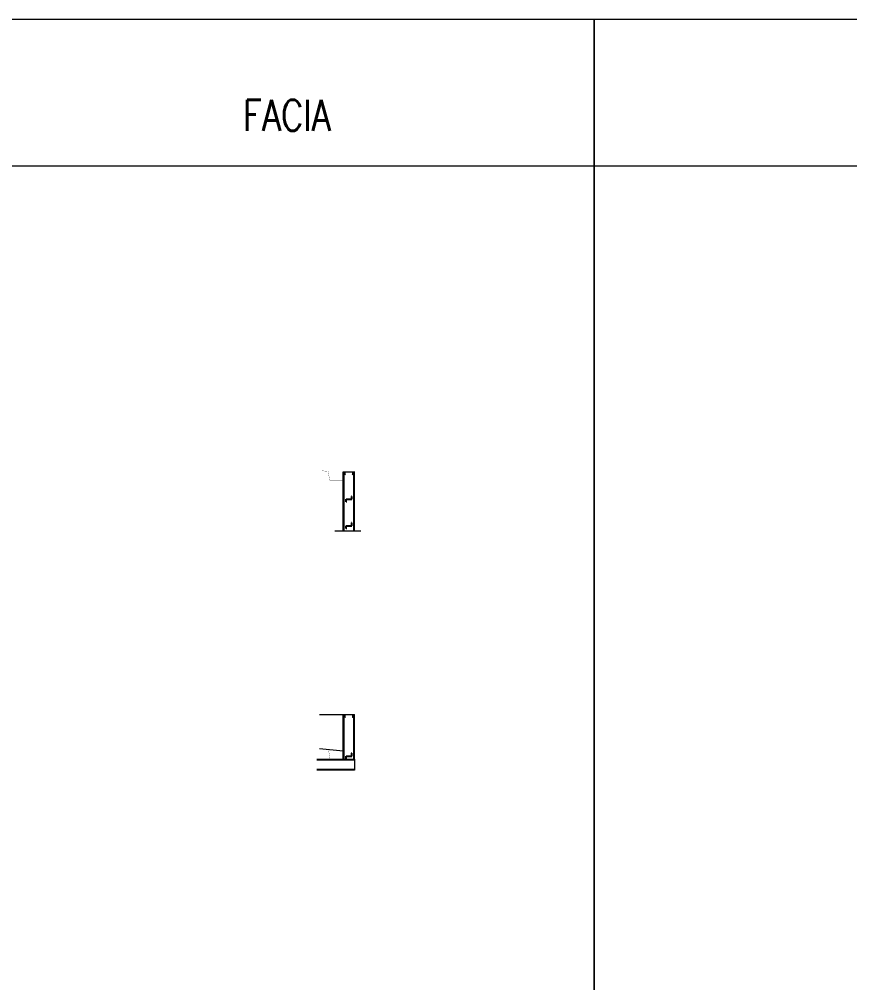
# Model space of a CAD drawing. Header units: millimetres. Extents: x 68421 to 1479662, y -51504 to 144751.
# Drawn here: x 329555 to 361851, y 107279 to 144751 of the extents above; entities that cross this region are included whole.
import ezdxf

# ---------------------------------------------------------------- set-up
doc = ezdxf.new("R2010")
doc.units = ezdxf.units.MM
doc.header["$LTSCALE"] = 0.35
doc.header["$MEASUREMENT"] = 0
doc.linetypes.add('CONTIN', pattern=[0, 0, 0])
doc.layers.get('0').update_dxf_attribs({"linetype": 'CONTIN'})
doc.styles.add('SIMPLEX', font='simplex.shx', dxfattribs={"width": 0.8})

# ---------------------------------------------------------------- blocks, each defined once
blk = doc.blocks.new('ZCOL')
for p, q in [((10.2, 0), (0, 0)), ((0, 0), (0, -25.4)), ((10.2, -2.5), (10.2, 0)), ((-10.2, -25.4), (-10.2, -22.9)), ((0, -25.4), (-10.2, -25.4))]:
    blk.add_line(p, q)

msp = doc.modelspace()

# ---------------------------------------------------------------- linework, layer by layer
at = {"lineweight": 0}
for p, q in [((342153.93605, 124858.21685), (342153.93605, 127155.0606)), ((342153.93605, 124858.21685), (342153.93605, 127155.0606)), ((342173.06518, 127155.61681), (342173.06647, 124858.21685)), ((342173.06518, 127155.61681), (342173.06647, 124858.21685)), ((342173.06615, 124858.21685), (342173.06618, 127155.0606)), ((342173.06615, 124858.21685), (342173.06618, 127155.0606)), ((342553.06534, 127155.61691), (342553.06663, 124858.21685)), ((342553.06534, 127155.61691), (342553.06663, 124858.21685)), ((342586.32442, 124858.21685), (342586.32442, 127155.61681)), ((342586.32442, 124858.21685), (342586.32442, 127155.0606)), ((342153.93605, 115968.8575), (342153.93605, 117708.16628)), ((342153.93605, 115968.8575), (342153.93605, 117708.16628)), ((342173.06518, 117708.72249), (342173.06615, 115968.81419)), ((342173.06518, 117708.72249), (342173.06615, 115968.81419)), ((342173.06615, 115968.81419), (342173.06618, 117708.16628)), ((342173.06615, 115968.81419), (342173.06618, 117708.16628)), ((342553.06534, 117708.72259), (342553.06632, 115968.81429)), ((342553.06534, 117708.72259), (342553.06632, 115968.81429)), ((342586.32442, 115968.76752), (342586.32442, 117708.72249)), ((342586.32442, 115968.76752), (342586.32442, 117708.16628)), ((341127.42903, 115968.8575), (342586.32442, 115968.8575)), ((341127.42903, 115968.8575), (342586.32442, 115968.8575)), ((341127.42903, 115948.23465), (342586.32442, 115948.23518)), ((341127.42903, 115948.23465), (342586.32442, 115948.23518)), ((342586.32442, 115568.2349), (341127.42903, 115568.23491)), ((342586.32442, 115568.2349), (341127.42903, 115568.23491))]:
    msp.add_line(p, q, dxfattribs=at)
at = {"color": 0, "lineweight": 0, "ltscale": 0.1}
for p, q in [((342153.93605, 127155.0606), (342586.32442, 127155.0606)), ((341826.81641, 124858.21685), (342835.96331, 124858.21685))]:
    msp.add_line(p, q, dxfattribs=at)
at = {"color": 7, "lineweight": 0}
for p, q in [((341235.38835, 117708.72259), (342586.32442, 117708.72259)), ((342586.32442, 115968.8575), (342586.32442, 115549.10479)), ((342586.32442, 115968.8575), (342586.32442, 115549.10479))]:
    msp.add_line(p, q, dxfattribs=at)
at = {"linetype": 'ByBlock', "lineweight": 0}
msp.add_line((342153.93605, 116285.01245), (341235.38835, 116376.86737), dxfattribs=at)
at = {"color": 5, "lineweight": 0}
msp.add_line((342586.32442, 115549.10479), (341127.42903, 115549.10479), dxfattribs=at)
msp.add_line((342586.32442, 115549.10479), (341127.42903, 115549.10479), dxfattribs=at)
at = {"color": 0, "lineweight": 0, "ltscale": 0.1}
for points in [[(68421, 144750.54254), (501597.00467, 144750.54254), (501597.00467, 139033.74584), (68421, 139033.74584)], [(328245.51614, 144750.54254), (351912.11259, 144750.54254), (351912.11259, -32317), (328245.51614, -32317)], [(351912.11259, 144750.54254), (399538.8215, 144750.54254), (399538.8215, -32317), (351912.11259, -32317)]]:
    msp.add_lwpolyline(points, close=True, dxfattribs=at)
at = {"color": 4, "lineweight": 0, "const_width": 8.66038}
for points in [[(342139.86517, 127159.88074), (342139.86517, 126798.04914), (341630.38318, 126798.04914), (341569.64536, 127165.33455), (341323.41557, 127189.95751)], [(342153.49513, 116330.68909), (342153.49513, 115968.8575), (341644.01314, 115968.8575), (341583.27531, 116336.1429), (341337.04553, 116360.76587)]]:
    msp.add_lwpolyline(points, dxfattribs=at)
at = {"color": 1, "lineweight": 0}
for points in [[(342237.93699, 127038.41144), (342226.96539, 127043.49986), (342226.96539, 127152.67805), (342511.94278, 127152.67805), (342511.94278, 127043.49986), (342496.3788, 127036.25232)], [(342237.93699, 127038.41144), (342226.96539, 127043.49986), (342226.96539, 127152.67805), (342511.94278, 127152.67805), (342511.94278, 127043.49986), (342496.3788, 127036.25232)], [(342237.93699, 117591.51712), (342226.96539, 117596.60555), (342226.96539, 117705.78373), (342511.94278, 117705.78373), (342511.94278, 117596.60555), (342496.3788, 117589.35801)], [(342237.93699, 117591.51712), (342226.96539, 117596.60555), (342226.96539, 117705.78373), (342511.94278, 117705.78373), (342511.94278, 117596.60555), (342496.3788, 117589.35801)]]:
    msp.add_lwpolyline(points, dxfattribs=at)

# ---------------------------------------------------------------- block references
at = {"linetype": 'ByBlock', "lineweight": 0, "yscale": -8.523994225858463, "zscale": -8.523994225858463, "rotation": 270.000015}
for p, xscale in [((342274.07057, 126086.64807), 10.69842873732246), ((342274.07057, 125053.29038), 10.69842873732245), ((342274.07057, 116092.63005), 10.69842873732246)]:
    msp.add_blockref('ZCOL', p, dxfattribs=dict(at, xscale=xscale))

# ---------------------------------------------------------------- texts
at = {"color": 7, "linetype": 'ByBlock', "lineweight": 0, "style": 'SIMPLEX', "width": 0.8}
msp.add_text('FACIA', height=1200, dxfattribs=at).set_placement((338255.41467, 140416.87343))

doc.saveas('drawing.dxf')
